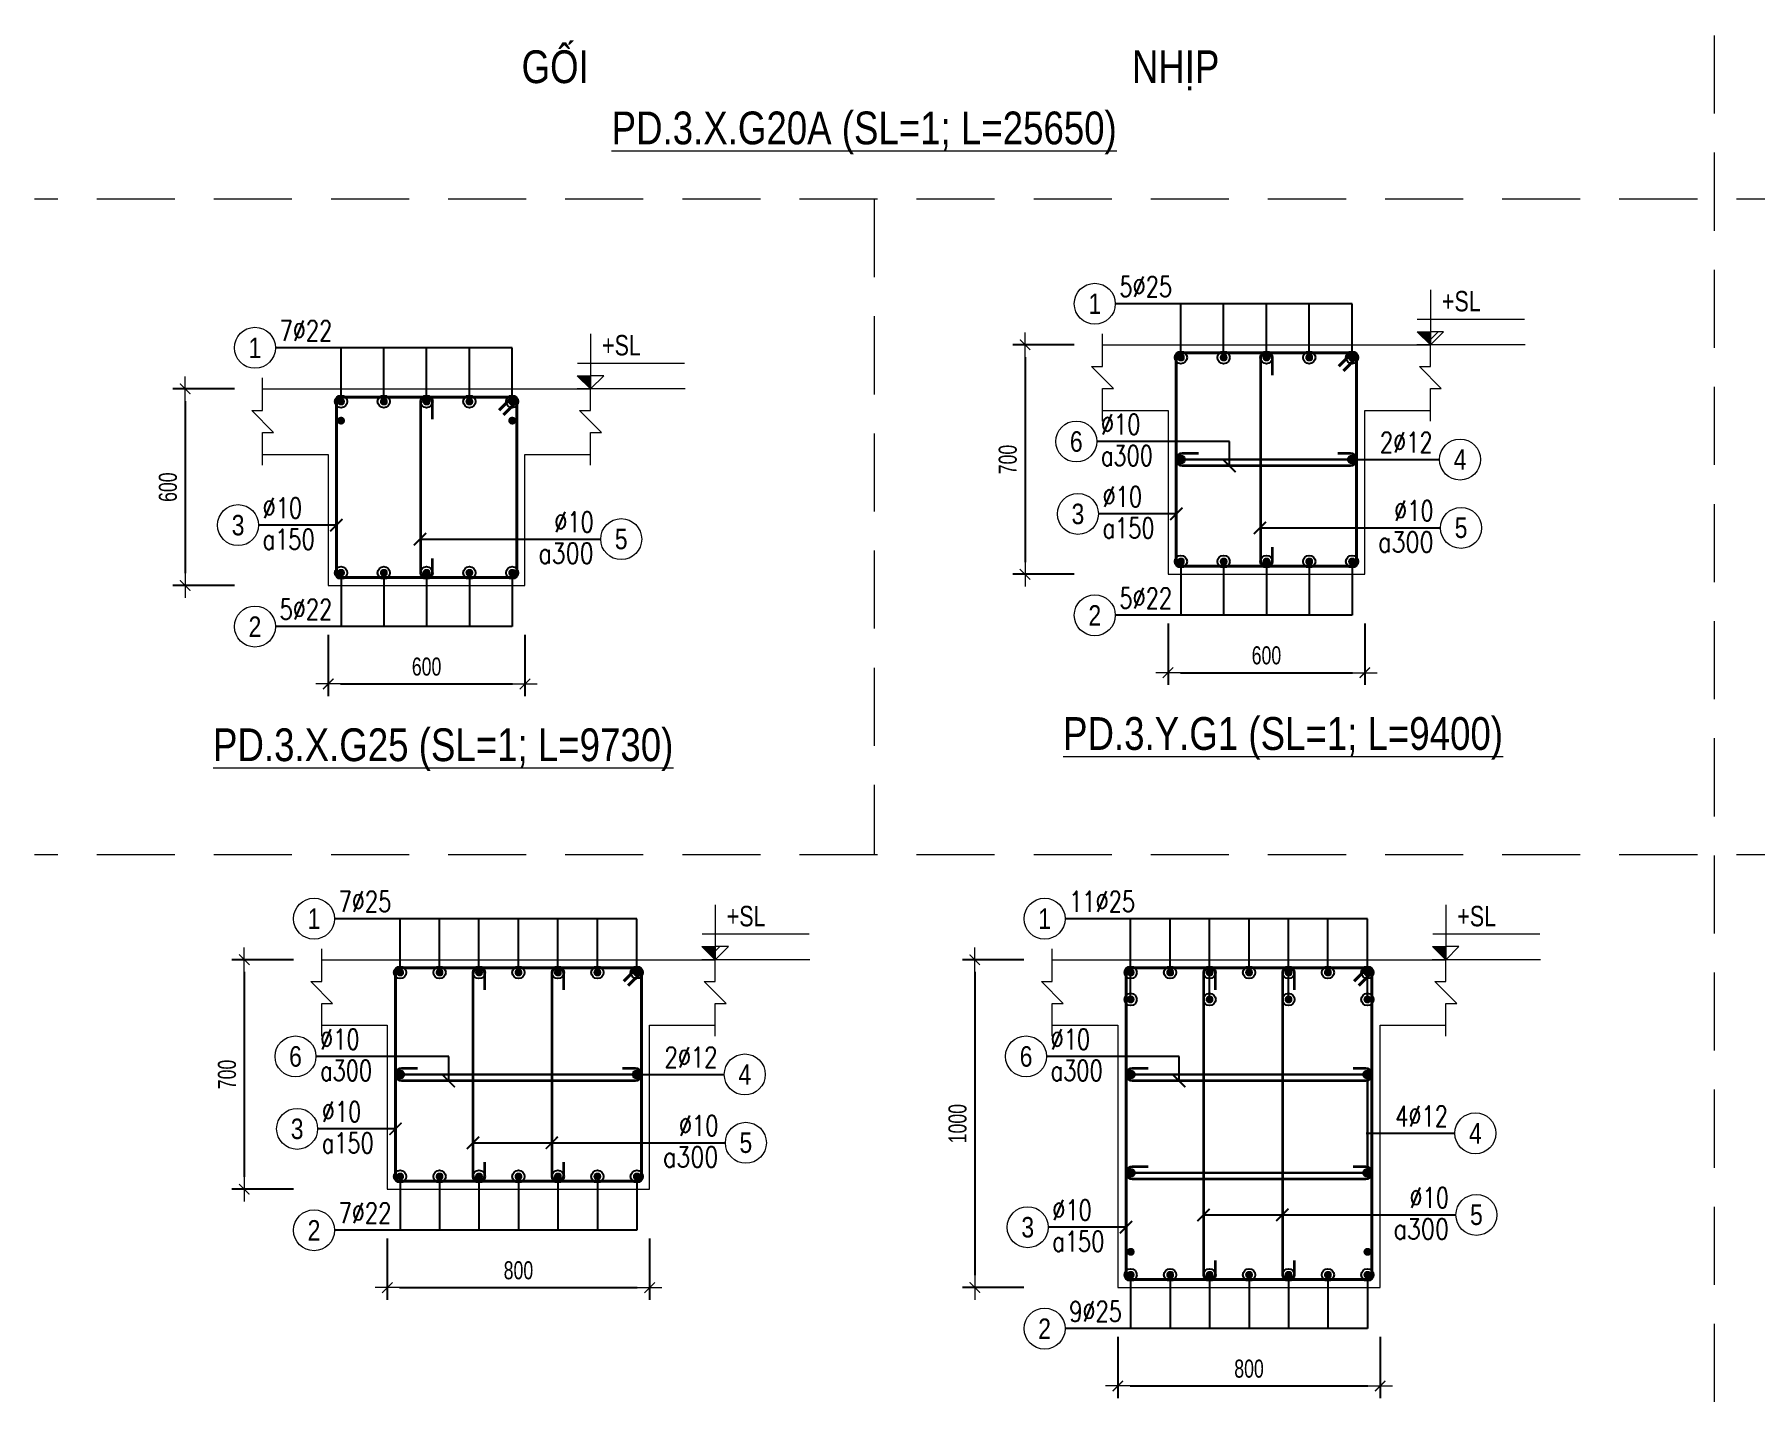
# Model space of a CAD drawing. Header units: millimetres. Extents: x 0 to 264070, y -218202 to 27271.
# Drawn here: x 225114 to 230364, y -198859 to -194647 of the extents above; entities that cross this region are included whole.
import ezdxf
from ezdxf.enums import TextEntityAlignment as Align

# ---------------------------------------------------------------- set-up
doc = ezdxf.new("R2010")
doc.units = ezdxf.units.MM
doc.header["$PDMODE"] = 3
doc.linetypes.add('HIDDEN2', pattern=[4.762499999999999, 3.175, -1.5875])
doc.layers.get('0').update_dxf_attribs({"lineweight": 20})
doc.layers.get('Defpoints').update_dxf_attribs({"color": 151, "lineweight": 9})
for name, color, linetype, lineweight in [('NDC_S_ANNO', 7, 'Continuous', 20), ('NDC_S_CONTINUOUS', 3, 'Continuous', 20), ('NDC_S_DIM', 1, 'Continuous', 15), ('NDC_S_HIDDEN', 8, 'HIDDEN2', 13), ('NDC_S_REBAR', 4, 'Continuous', 35), ('NDC_S_STIRRUP', 4, 'Continuous', 40), ('NDC_S_TEXT SYMBOL', 7, 'Continuous', 20), ('NDC_S_THIN LINE', 8, 'Continuous', 9), ('NDC_S_VN TEXT', 7, 'Continuous', 20)]:
    doc.layers.add(name, color=color, linetype=linetype, lineweight=lineweight)
doc.styles.add('ARIAL', font='arial.ttf', dxfattribs={"width": 0.8})
doc.styles.add('NDC_ANNO', font='', dxfattribs={"width": 0.8})
doc.styles.add('NDC_DIM', font='', dxfattribs={"width": 0.75})
doc.styles.add('NDC_EN TXT', font='romans.shx', dxfattribs={"width": 0.8})
doc.styles.get('NDC_ANNO').set_extended_font_data('Dotum')
doc.styles.get('NDC_DIM').set_extended_font_data('Dotum')
doc.dimstyles.new('NDC_dim_25', dxfattribs={"dimscale": 25, "dimtxt": 2.2, "dimasz": 1.5, "dimexe": 1.5, "dimexo": 2.5, "dimgap": 1, "dimtad": 1, "dimdec": 0, "dimzin": 0, "dimdsep": 46, "dimtxsty": 'NDC_DIM', "dimblk": 'DIMMARK', "dimcen": 0.09, "dimdle": 1.2, "dimclrd": 1, "dimclre": 1, "dimclrt": 3, "dimadec": 0, "dimazin": 0, "dimtfac": 1, "dimtdec": 0, "dimtix": 1, "dimtofl": 0, "dimtmove": 0, "dimatfit": 3, "dimfxl": 6, "dimfxlon": 1, "dimtolj": 1, "dimtzin": 0, "dimarcsym": 0})

# ---------------------------------------------------------------- blocks, each defined once
blk = doc.blocks.new('kata_block_TD')
at = {"color": 6, "linetype": 'ByBlock', "lineweight": -2, "style": 'ARIAL', "width": 0.8}
blk.add_attdef('SECTDET2', text='', height=5, dxfattribs=at).set_placement((0, 7.970649532882817), align=Align.CENTER)
at = {"color": 0, "linetype": 'ByBlock', "lineweight": -2, "style": 'ARIAL', "width": 0.8}
blk.add_attdef('SECTDET1', text='', height=5, dxfattribs=at).set_placement((0, 1.470649532882817), align=Align.CENTER)
at = {"color": 3, "lineweight": 25, "style": 'ARIAL', "width": 0.8}
blk.add_attdef('SSCALE', text='', height=2.5, dxfattribs=at).set_placement((0, -3.998868953555331), align=Align.CENTER)
blk = doc.blocks.new('kata_block_CT')
at = {"layer": 'NDC_S_ANNO'}
blk.add_hatch(color=3, dxfattribs=at).paths.add_polyline_path([(0, 1.596954857557648), (-1.612010908633238, 1.596954857557648), (0, 0)])
at = {"layer": 'NDC_S_ANNO', "ltscale": 50}
h = blk.add_hatch(dxfattribs=at)
h.set_pattern_fill('ANSI31', color=256, scale=1.406250541793835, style=0)
h.set_pattern_definition([(45.00000000000001, (0, 5.456968210637569e-12), (-3.157122508925224, 3.157122508925225), [])])
h.paths.add_polyline_path([(0, 1.596954857557648), (0, 0), (1.612010908924276, 1.596954857557648)])
for p, q in [((-1.592704896858777, 3.140833880479477), (11.46947077315417, 3.140833880479477)), ((11.56125648126181, 5.456968210637569e-12), (-1.63869572513795, 5.456968210637569e-12))]:
    blk.add_line(p, q, dxfattribs=at)
for points in [[(0, 6.69495074864426), (0, 0)], [(0, 0), (-1.612010908924276, 1.596954857557648), (0, 1.596954857557648)], [(0, 0), (1.612010908924276, 1.596954857557648), (0, 1.596954857557648)]]:
    blk.add_lwpolyline(points, dxfattribs=at)
at = {"layer": 'NDC_S_ANNO', "color": 8, "ltscale": 50}
blk.add_lwpolyline([(0, 0), (-1.612010908633238, 1.596954857557648), (0, 1.596954857557648)], dxfattribs=at)
at = {"layer": 'NDC_S_TEXT SYMBOL', "color": 3, "style": 'NDC_ANNO', "width": 0.8}
blk.add_attdef('CT', (1.409564409346785, 4.068271311703938), '', height=2.5, dxfattribs=at)
blk = doc.blocks.new('DIMMARK')
at = {"layer": 'NDC_S_DIM', "color": 1}
blk.add_line((-1.5, 0), (1, 0), dxfattribs=at)
at = {"layer": 'NDC_S_DIM', "color": 2, "const_width": 0.1}
blk.add_lwpolyline([(-0.4242640687119285, -0.4242640687119285), (0.4242640687119285, 0.4242640687119285)], dxfattribs=at)
blk = doc.blocks.new('*D627')
at = {"layer": 'Defpoints', "color": 0, "transparency": 16777216}
for p in [(226010.5043289279, -196327.3544273533), (226610.5043289279, -196327.3544273533), (226610.5043289279, -196627.3544273533)]:
    blk.add_point(p, dxfattribs=at)
at = {"layer": 'NDC_S_DIM', "color": 1, "lineweight": -2, "transparency": 16777216}
for p, q in [((226010.5043289279, -196477.3544273533), (226010.5043289279, -196664.8544273533)), ((226610.5043289279, -196477.3544273533), (226610.5043289279, -196664.8544273533)), ((226048.0043289279, -196627.3544273533), (226573.0043289279, -196627.3544273533))]:
    blk.add_line(p, q, dxfattribs=at)
at = {"layer": 'NDC_S_DIM', "color": 1, "lineweight": -2, "transparency": 16777216, "xscale": 37.5, "yscale": 37.5, "zscale": 37.5, "rotation": 180}
blk.add_blockref('DIMMARK', (226010.5043289279, -196627.3544273533), dxfattribs=at)
at = {"layer": 'NDC_S_DIM', "color": 1, "lineweight": -2, "transparency": 16777216, "xscale": 37.5, "yscale": 37.5, "zscale": 37.5}
blk.add_blockref('DIMMARK', (226610.5043289279, -196627.3544273533), dxfattribs=at)
at = {"layer": 'NDC_S_DIM', "color": 3, "transparency": 16777216, "insert": (226310.5043289279, -196574.8544273533), "char_height": 55.00000000000001, "attachment_point": 5, "style": 'NDC_DIM'}
blk.add_mtext('\\A1;600', dxfattribs=at)
blk = doc.blocks.new('*D628')
at = {"layer": 'Defpoints', "color": 0, "transparency": 16777216}
for p in [(226080.1774534722, -195727.3544273533), (225574.1774534722, -196327.3544273533), (226080.1774534722, -196327.3544273533)]:
    blk.add_point(p, dxfattribs=at)
at = {"layer": 'NDC_S_DIM', "color": 1, "lineweight": -2, "transparency": 16777216}
for p, q in [((225724.1774534722, -195727.3544273533), (225536.6774534722, -195727.3544273533)), ((225574.1774534722, -195764.8544273533), (225574.1774534722, -196289.8544273533)), ((225724.1774534722, -196327.3544273533), (225536.6774534722, -196327.3544273533))]:
    blk.add_line(p, q, dxfattribs=at)
at = {"layer": 'NDC_S_DIM', "color": 1, "lineweight": -2, "transparency": 16777216, "xscale": 37.5, "yscale": 37.5, "zscale": 37.5}
for p, rotation in [((225574.1774534722, -195727.3544273533), 90), ((225574.1774534722, -196327.3544273533), 270)]:
    blk.add_blockref('DIMMARK', p, dxfattribs=dict(at, rotation=rotation))
at = {"layer": 'NDC_S_DIM', "color": 3, "transparency": 16777216, "insert": (225521.6774534723, -196027.3544273532), "char_height": 55.00000000000001, "attachment_point": 5, "rotation": 90, "style": 'NDC_DIM'}
blk.add_mtext('\\A1;600', dxfattribs=at)
blk = doc.blocks.new('kata_block_THEP')
at = {"layer": 'NDC_S_REBAR', "color": 0}
for p, q in [((-0.5, 0), (0.5, 0)), ((-0.3535533905960619, 0.353553390592424), (0.3535533905960619, -0.353553390592424)), ((0.3535533905960619, 0.353553390592424), (-0.3535533905960619, -0.353553390592424)), ((0, 0.5), (0, -0.5))]:
    blk.add_line(p, q, dxfattribs=at)
at = {"layer": 'NDC_S_REBAR', "color": 0, "const_width": 0.08333333333333334}
blk.add_lwpolyline([(-0.5, -1.818989403545856e-12, 1), (0.5000000000145519, -1.818989403545856e-12, 1), (-0.5, -1.818989403545856e-12, 1)], format="xyb", dxfattribs=at)
blk = doc.blocks.new('*U240')
blk.add_circle((-2.5, 0), 2.5)
at = {"layer": 'NDC_S_VN TEXT', "color": 3, "style": 'NDC_EN TXT', "width": 0.75}
blk.add_attdef('DK1', (0.5, 0.8455043070534884), '', height=2.5, dxfattribs=at)
at = {"layer": 'NDC_S_VN TEXT', "color": 7, "style": 'ARIAL', "width": 0.8}
blk.add_attdef('SH2', text='', height=2.5, dxfattribs=at).set_placement((-2.5, 0), align=Align.MIDDLE)
blk = doc.blocks.new('*U241')
blk.add_circle((-2.5, 0), 2.5)
at = {"layer": 'NDC_S_VN TEXT', "color": 3, "style": 'NDC_EN TXT', "width": 0.75}
for tag, p in [('DK1', (0.5, 0.8455043070534884)), ('KC1', (0.5, -2.972544307831413))]:
    blk.add_attdef(tag, p, '', height=2.5, dxfattribs=at)
at = {"layer": 'NDC_S_VN TEXT', "color": 7, "style": 'ARIAL', "width": 0.8}
blk.add_attdef('SH2', text='', height=2.5, dxfattribs=at).set_placement((-2.5, 0), align=Align.MIDDLE)
blk = doc.blocks.new('*U321')
blk.add_circle((2.5, 0), 2.5)
at = {"layer": 'NDC_S_VN TEXT', "color": 3, "style": 'NDC_EN TXT'}
for tag, width, p in [('DK2', 0.75, (-0.85, 0.8455043070534884)), ('KC2', 0.8, (-0.85, -2.972544307831413))]:
    blk.add_attdef(tag, text='', height=2.5, dxfattribs=dict(at, width=width)).set_placement(p, align=Align.RIGHT)
at = {"layer": 'NDC_S_VN TEXT', "color": 7, "style": 'ARIAL', "width": 0.8}
blk.add_attdef('SH3', text='', height=2.5, dxfattribs=at).set_placement((2.5, 0), align=Align.MIDDLE)
blk = doc.blocks.new('*D629')
at = {"layer": 'Defpoints', "color": 0, "transparency": 16777216}
for p in [(228641.6883908407, -195593.046716481), (228135.6883908407, -196293.046716481), (228641.6883908407, -196293.046716481)]:
    blk.add_point(p, dxfattribs=at)
at = {"layer": 'NDC_S_DIM', "color": 1, "lineweight": -2, "transparency": 16777216}
for p, q in [((228285.6883908407, -195593.046716481), (228098.1883908407, -195593.046716481)), ((228135.6883908407, -195630.546716481), (228135.6883908407, -196255.546716481)), ((228285.6883908407, -196293.046716481), (228098.1883908407, -196293.046716481))]:
    blk.add_line(p, q, dxfattribs=at)
at = {"layer": 'NDC_S_DIM', "color": 1, "lineweight": -2, "transparency": 16777216, "xscale": 37.5, "yscale": 37.5, "zscale": 37.5}
for p, rotation in [((228135.6883908407, -195593.046716481), 90), ((228135.6883908407, -196293.046716481), 270)]:
    blk.add_blockref('DIMMARK', p, dxfattribs=dict(at, rotation=rotation))
at = {"layer": 'NDC_S_DIM', "color": 3, "transparency": 16777216, "insert": (228083.1883908407, -195943.046716481), "char_height": 55.00000000000001, "attachment_point": 5, "rotation": 90, "style": 'NDC_DIM'}
blk.add_mtext('\\A1;700', dxfattribs=at)
blk = doc.blocks.new('*D630')
at = {"layer": 'Defpoints', "color": 0, "transparency": 16777216}
for p in [(228572.0152662963, -196293.046716481), (229172.0152662963, -196293.046716481), (229172.0152662963, -196593.046716481)]:
    blk.add_point(p, dxfattribs=at)
at = {"layer": 'NDC_S_DIM', "color": 1, "lineweight": -2, "transparency": 16777216}
for p, q in [((228572.0152662963, -196443.046716481), (228572.0152662963, -196630.546716481)), ((229172.0152662963, -196443.046716481), (229172.0152662963, -196630.546716481)), ((228609.5152662963, -196593.046716481), (229134.5152662963, -196593.046716481))]:
    blk.add_line(p, q, dxfattribs=at)
at = {"layer": 'NDC_S_DIM', "color": 1, "lineweight": -2, "transparency": 16777216, "xscale": 37.5, "yscale": 37.5, "zscale": 37.5, "rotation": 180}
blk.add_blockref('DIMMARK', (228572.0152662963, -196593.046716481), dxfattribs=at)
at = {"layer": 'NDC_S_DIM', "color": 1, "lineweight": -2, "transparency": 16777216, "xscale": 37.5, "yscale": 37.5, "zscale": 37.5}
blk.add_blockref('DIMMARK', (229172.0152662963, -196593.046716481), dxfattribs=at)
at = {"layer": 'NDC_S_DIM', "color": 3, "transparency": 16777216, "insert": (228872.0152662963, -196540.546716481), "char_height": 55.00000000000001, "attachment_point": 5, "style": 'NDC_DIM'}
blk.add_mtext('\\A1;600', dxfattribs=at)
blk = doc.blocks.new('*U239')
blk.add_circle((2.5, 0), 2.5)
at = {"layer": 'NDC_S_VN TEXT', "color": 3, "style": 'NDC_EN TXT', "width": 0.75}
blk.add_attdef('DK2', text='', height=2.5, dxfattribs=at).set_placement((-0.85, 0.8455043070534884), align=Align.RIGHT)
at = {"layer": 'NDC_S_VN TEXT', "color": 7, "style": 'ARIAL', "width": 0.8}
blk.add_attdef('SH3', text='', height=2.5, dxfattribs=at).set_placement((2.5, 0), align=Align.MIDDLE)
blk = doc.blocks.new('*D641')
at = {"layer": 'Defpoints', "color": 0, "transparency": 16777216}
for p in [(226260.3128324461, -197468.3574197126), (225754.3128324461, -198168.3574197126), (226260.3128324461, -198168.3574197126)]:
    blk.add_point(p, dxfattribs=at)
at = {"layer": 'NDC_S_DIM', "color": 1, "lineweight": -2, "transparency": 16777216}
for p, q in [((225904.3128324461, -197468.3574197126), (225716.8128324461, -197468.3574197126)), ((225754.3128324461, -197505.8574197126), (225754.3128324461, -198130.8574197126)), ((225904.3128324461, -198168.3574197126), (225716.8128324461, -198168.3574197126))]:
    blk.add_line(p, q, dxfattribs=at)
at = {"layer": 'NDC_S_DIM', "color": 1, "lineweight": -2, "transparency": 16777216, "xscale": 37.5, "yscale": 37.5, "zscale": 37.5}
for p, rotation in [((225754.3128324461, -197468.3574197126), 90), ((225754.3128324461, -198168.3574197126), 270)]:
    blk.add_blockref('DIMMARK', p, dxfattribs=dict(at, rotation=rotation))
at = {"layer": 'NDC_S_DIM', "color": 3, "transparency": 16777216, "insert": (225701.8128324461, -197818.3574197125), "char_height": 55.00000000000001, "attachment_point": 5, "rotation": 90, "style": 'NDC_DIM'}
blk.add_mtext('\\A1;700', dxfattribs=at)
blk = doc.blocks.new('*D642')
at = {"layer": 'Defpoints', "color": 0, "transparency": 16777216}
for p in [(226190.6397079017, -198168.3574197126), (226990.6397079017, -198168.3574197126), (226990.6397079017, -198468.3574197126)]:
    blk.add_point(p, dxfattribs=at)
at = {"layer": 'NDC_S_DIM', "color": 1, "lineweight": -2, "transparency": 16777216}
for p, q in [((226190.6397079017, -198318.3574197126), (226190.6397079017, -198505.8574197126)), ((226990.6397079017, -198318.3574197126), (226990.6397079017, -198505.8574197126)), ((226228.1397079017, -198468.3574197126), (226953.1397079017, -198468.3574197126))]:
    blk.add_line(p, q, dxfattribs=at)
at = {"layer": 'NDC_S_DIM', "color": 1, "lineweight": -2, "transparency": 16777216, "xscale": 37.5, "yscale": 37.5, "zscale": 37.5, "rotation": 180}
blk.add_blockref('DIMMARK', (226190.6397079017, -198468.3574197126), dxfattribs=at)
at = {"layer": 'NDC_S_DIM', "color": 1, "lineweight": -2, "transparency": 16777216, "xscale": 37.5, "yscale": 37.5, "zscale": 37.5}
blk.add_blockref('DIMMARK', (226990.6397079017, -198468.3574197126), dxfattribs=at)
at = {"layer": 'NDC_S_DIM', "color": 3, "transparency": 16777216, "insert": (226590.6397079017, -198415.8574197126), "char_height": 55.00000000000001, "attachment_point": 5, "style": 'NDC_DIM'}
blk.add_mtext('\\A1;800', dxfattribs=at)
blk = doc.blocks.new('*D643')
at = {"layer": 'Defpoints', "color": 0, "transparency": 16777216}
for p in [(228488.5568687755, -197468.3574197126), (227982.5568687755, -198468.3574197126), (228488.5568687755, -198468.3574197126)]:
    blk.add_point(p, dxfattribs=at)
at = {"layer": 'NDC_S_DIM', "color": 1, "lineweight": -2, "transparency": 16777216}
for p, q in [((228132.5568687755, -197468.3574197126), (227945.0568687755, -197468.3574197126)), ((227982.5568687755, -197505.8574197126), (227982.5568687755, -198430.8574197126)), ((228132.5568687755, -198468.3574197126), (227945.0568687755, -198468.3574197126))]:
    blk.add_line(p, q, dxfattribs=at)
at = {"layer": 'NDC_S_DIM', "color": 1, "lineweight": -2, "transparency": 16777216, "xscale": 37.5, "yscale": 37.5, "zscale": 37.5}
for p, rotation in [((227982.5568687755, -197468.3574197126), 90), ((227982.5568687755, -198468.3574197126), 270)]:
    blk.add_blockref('DIMMARK', p, dxfattribs=dict(at, rotation=rotation))
at = {"layer": 'NDC_S_DIM', "color": 3, "transparency": 16777216, "insert": (227930.0568687756, -197968.3574197125), "char_height": 55.00000000000001, "attachment_point": 5, "rotation": 90, "style": 'NDC_DIM'}
blk.add_mtext('\\A1;1000', dxfattribs=at)
blk = doc.blocks.new('*D644')
at = {"layer": 'Defpoints', "color": 0, "transparency": 16777216}
for p in [(228418.8837442312, -198468.3574197126), (229218.8837442312, -198468.3574197126), (229218.8837442312, -198768.3574197126)]:
    blk.add_point(p, dxfattribs=at)
at = {"layer": 'NDC_S_DIM', "color": 1, "lineweight": -2, "transparency": 16777216}
for p, q in [((228418.8837442312, -198618.3574197126), (228418.8837442312, -198805.8574197126)), ((229218.8837442312, -198618.3574197126), (229218.8837442312, -198805.8574197126)), ((228456.3837442312, -198768.3574197126), (229181.3837442312, -198768.3574197126))]:
    blk.add_line(p, q, dxfattribs=at)
at = {"layer": 'NDC_S_DIM', "color": 1, "lineweight": -2, "transparency": 16777216, "xscale": 37.5, "yscale": 37.5, "zscale": 37.5, "rotation": 180}
blk.add_blockref('DIMMARK', (228418.8837442312, -198768.3574197126), dxfattribs=at)
at = {"layer": 'NDC_S_DIM', "color": 1, "lineweight": -2, "transparency": 16777216, "xscale": 37.5, "yscale": 37.5, "zscale": 37.5}
blk.add_blockref('DIMMARK', (229218.8837442312, -198768.3574197126), dxfattribs=at)
at = {"layer": 'NDC_S_DIM', "color": 3, "transparency": 16777216, "insert": (228818.8837442312, -198715.8574197126), "char_height": 55.00000000000001, "attachment_point": 5, "style": 'NDC_DIM'}
blk.add_mtext('\\A1;800', dxfattribs=at)

msp = doc.modelspace()

# ---------------------------------------------------------------- linework, layer by layer
at = {"layer": 'NDC_S_CONTINUOUS'}
for points in [[(228372.0152662963, -195593.046716481), (228572.0152662963, -195593.046716481), (228572.0152662963, -195593.046716481), (229172.0152662963, -195593.046716481), (229172.0152662963, -195593.046716481), (229372.0152662963, -195593.046716481)], [(225810.5043289279, -195727.3544273533), (226010.5043289279, -195727.3544273533), (226010.5043289279, -195727.3544273533), (226610.5043289279, -195727.3544273533), (226610.5043289279, -195727.3544273533), (226810.5043289279, -195727.3544273533)], [(228372.0152662963, -195793.046716481), (228572.0152662963, -195793.046716481), (228572.0152662963, -196293.046716481), (229172.0152662963, -196293.046716481), (229172.0152662963, -195793.046716481), (229372.0152662963, -195793.046716481)], [(225810.5043289279, -195927.3544273533), (226010.5043289279, -195927.3544273533), (226010.5043289279, -196327.3544273533), (226610.5043289279, -196327.3544273533), (226610.5043289279, -195927.3544273533), (226810.5043289279, -195927.3544273533)], [(225990.6397079017, -197468.3574197126), (226190.6397079017, -197468.3574197126), (226190.6397079017, -197468.3574197126), (226990.6397079017, -197468.3574197126), (226990.6397079017, -197468.3574197126), (227190.6397079017, -197468.3574197126)], [(228218.8837442312, -197468.3574197126), (228418.8837442312, -197468.3574197126), (228418.8837442312, -197468.3574197126), (229218.8837442312, -197468.3574197126), (229218.8837442312, -197468.3574197126), (229418.8837442312, -197468.3574197126)], [(225990.6397079017, -197668.3574197126), (226190.6397079017, -197668.3574197126), (226190.6397079017, -198168.3574197126), (226990.6397079017, -198168.3574197126), (226990.6397079017, -197668.3574197126), (227190.6397079017, -197668.3574197126)], [(228218.8837442312, -197668.3574197126), (228418.8837442312, -197668.3574197126), (228418.8837442312, -198468.3574197126), (229218.8837442312, -198468.3574197126), (229218.8837442312, -197668.3574197126), (229418.8837442312, -197668.3574197126)]]:
    msp.add_lwpolyline(points, dxfattribs=at)
at = {"layer": 'NDC_S_HIDDEN', "ltscale": 75}
for p, q in [((230237.4073617181, -187149.0592886469), (230237.4073617181, -199149.0592886331)), ((243044.9620485608, -195149.0592886377), (225114.385486981, -195149.0592886377)), ((227675.8964243495, -195149.0592886377), (227675.8964243495, -197149.0592886355)), ((243044.9620485608, -197149.0592886354), (225114.3854869809, -197149.0592886354))]:
    msp.add_line(p, q, dxfattribs=at)
at = {"layer": 'NDC_S_REBAR'}
for points in [[(228890.3853083905, -195685.3914064144), (228890.3853083905, -195636.4782366045, 0.9999999999999999), (228853.5213083904, -195636.4782366045), (228853.5213083904, -196249.614716481, 0.9999999999999999), (228890.3853083905, -196249.614716481), (228890.3853083905, -196210.3578254722, -0.414213562)], [(226328.874371022, -195819.6991172866), (226328.874371022, -195770.7859474768, 0.9999999999999999), (226292.010371022, -195770.7859474768), (226292.010371022, -196283.9224273532, 0.9999999999999999), (226328.874371022, -196283.9224273532), (226328.874371022, -196244.6655363444, -0.414213562)], [(228664.3604361062, -195924.614716481), (228615.4472662964, -195924.614716481, 0.9999999999999999), (228615.4472662964, -195961.4787164811), (229128.5832662963, -195961.4787164811, 0.9999999999999999), (229128.5832662963, -195924.614716481), (229089.3263752875, -195924.614716481, -0.414213562)], [(226488.6053710419, -197560.7021096459), (226488.6053710419, -197511.788939836, 0.9999999999999999), (226451.7413710419, -197511.788939836), (226451.7413710419, -198124.9254197125, 0.9999999999999999), (226488.6053710419, -198124.9254197125), (226488.6053710419, -198085.6685287037, -0.414213562)], [(226729.2720377087, -197560.7021096459), (226729.2720377087, -197511.788939836, 0.9999999999999999), (226692.4080377086, -197511.788939836), (226692.4080377086, -198124.9254197125, 0.9999999999999999), (226729.2720377087, -198124.9254197125), (226729.2720377087, -198085.6685287037, -0.414213562)], [(228716.8494073713, -197560.7021096459), (228716.8494073713, -197511.788939836, 0.9999999999999999), (228679.9854073713, -197511.788939836), (228679.9854073713, -198424.9254197125, 0.9999999999999999), (228716.8494073713, -198424.9254197125), (228716.8494073713, -198385.6685287037, -0.414213562)], [(228957.5160740381, -197560.7021096459), (228957.5160740381, -197511.788939836, 0.9999999999999999), (228920.6520740381, -197511.788939836), (228920.6520740381, -198424.9254197125, 0.9999999999999999), (228957.5160740381, -198424.9254197125), (228957.5160740381, -198385.6685287037, -0.414213562)], [(226282.9848777116, -197799.9254197126), (226234.0717079018, -197799.9254197126, 0.9999999999999999), (226234.0717079018, -197836.7894197126), (226947.2077079017, -197836.7894197126, 0.9999999999999999), (226947.2077079017, -197799.9254197126), (226907.9508168929, -197799.9254197126, -0.414213562)], [(228511.2289140411, -197799.9254197126), (228462.3157442312, -197799.9254197126, 0.9999999999999999), (228462.3157442312, -197836.7894197126), (229175.4517442312, -197836.7894197126, 0.9999999999999999), (229175.4517442312, -197799.9254197126), (229136.1948532223, -197799.9254197126, -0.414213562)], [(228511.2289140411, -198099.9254197126), (228462.3157442312, -198099.9254197126, 0.9999999999999999), (228462.3157442312, -198136.7894197126), (229175.4517442312, -198136.7894197126, 0.9999999999999999), (229175.4517442312, -198099.9254197126), (229136.1948532223, -198099.9254197126, -0.414213562)]]:
    msp.add_lwpolyline(points, format="xyb", dxfattribs=at)
at = {"layer": 'NDC_S_STIRRUP'}
for points in [[(229093.0152662963, -195658.046716481), (229133.0152662963, -195618.046716481, -0.414213562), (229147.0152662963, -195632.046716481), (229147.0152662963, -196254.046716481, -0.414213562), (229133.0152662963, -196268.046716481), (228611.0152662963, -196268.046716481, -0.414213562), (228597.0152662963, -196254.046716481), (228597.0152662963, -195632.046716481, -0.414213562), (228611.0152662963, -195618.046716481), (229133.0152662963, -195618.046716481, -0.414213562), (229147.0152662963, -195632.046716481), (229107.0152662963, -195672.046716481)], [(226531.5043289279, -195792.3544273533), (226571.5043289279, -195752.3544273533, -0.414213562), (226585.5043289279, -195766.3544273533), (226585.5043289279, -196288.3544273533, -0.414213562), (226571.5043289279, -196302.3544273533), (226049.5043289279, -196302.3544273533, -0.414213562), (226035.5043289279, -196288.3544273533), (226035.5043289279, -195766.3544273533, -0.414213562), (226049.5043289279, -195752.3544273533), (226571.5043289279, -195752.3544273533, -0.414213562), (226585.5043289279, -195766.3544273533), (226545.5043289279, -195806.3544273533)], [(226911.6397079017, -197533.3574197126), (226951.6397079017, -197493.3574197126, -0.414213562), (226965.6397079017, -197507.3574197126), (226965.6397079017, -198129.3574197126, -0.414213562), (226951.6397079017, -198143.3574197126), (226229.6397079017, -198143.3574197126, -0.414213562), (226215.6397079017, -198129.3574197126), (226215.6397079017, -197507.3574197126, -0.414213562), (226229.6397079017, -197493.3574197126), (226951.6397079017, -197493.3574197126, -0.414213562), (226965.6397079017, -197507.3574197126), (226925.6397079017, -197547.3574197126)], [(229139.8837442312, -197533.3574197126), (229179.8837442312, -197493.3574197126, -0.414213562), (229193.8837442312, -197507.3574197126), (229193.8837442312, -198429.3574197126, -0.414213562), (229179.8837442312, -198443.3574197126), (228457.8837442312, -198443.3574197126, -0.414213562), (228443.8837442312, -198429.3574197126), (228443.8837442312, -197507.3574197126, -0.414213562), (228457.8837442312, -197493.3574197126), (229179.8837442312, -197493.3574197126, -0.414213562), (229193.8837442312, -197507.3574197126), (229153.8837442312, -197547.3574197126)]]:
    msp.add_lwpolyline(points, format="xyb", dxfattribs=at)
at = {"layer": 'NDC_S_THIN LINE'}
for points in [[(228372.0152662963, -195826.3800498144), (228372.0152662963, -195726.3800498144), (228405.3485996297, -195726.3800498144), (228338.681932963, -195659.7133831477), (228372.0152662964, -195659.7133831477), (228372.0152662964, -195559.7133831477)], [(229372.0152662963, -195826.3800498144), (229372.0152662963, -195726.3800498144), (229405.3485996297, -195726.3800498144), (229338.681932963, -195659.7133831477), (229372.0152662964, -195659.7133831477), (229372.0152662964, -195559.7133831477)], [(225810.5043289279, -195960.6877606866), (225810.5043289279, -195860.6877606866), (225843.8376622613, -195860.6877606866), (225777.1709955946, -195794.02109402), (225810.504328928, -195794.02109402), (225810.504328928, -195694.02109402)], [(226810.5043289279, -195960.6877606866), (226810.5043289279, -195860.6877606866), (226843.8376622613, -195860.6877606866), (226777.1709955946, -195794.02109402), (226810.504328928, -195794.02109402), (226810.504328928, -195694.02109402)], [(225990.6397079017, -197701.6907530459), (225990.6397079017, -197601.6907530459), (226023.9730412351, -197601.6907530459), (225957.3063745684, -197535.0240863792), (225990.6397079018, -197535.0240863792), (225990.6397079018, -197435.0240863792)], [(227190.6397079017, -197701.6907530459), (227190.6397079017, -197601.6907530459), (227223.9730412351, -197601.6907530459), (227157.3063745684, -197535.0240863792), (227190.6397079018, -197535.0240863792), (227190.6397079018, -197435.0240863792)], [(228218.8837442312, -197701.6907530459), (228218.8837442312, -197601.6907530459), (228252.2170775645, -197601.6907530459), (228185.5504108979, -197535.0240863792), (228218.8837442312, -197535.0240863792), (228218.8837442312, -197435.0240863792)], [(229418.8837442312, -197701.6907530459), (229418.8837442312, -197601.6907530459), (229452.2170775645, -197601.6907530459), (229385.5504108979, -197535.0240863792), (229418.8837442312, -197535.0240863792), (229418.8837442312, -197435.0240863792)]]:
    msp.add_lwpolyline(points, dxfattribs=at)

# ---------------------------------------------------------------- block references
at = {"layer": 'NDC_S_REBAR', "color": 3, "xscale": 22, "yscale": 22, "zscale": 22}
for p in [(228611.0152662963, -195632.046716481), (226049.5043289279, -195766.3544273533), (228611.0152662963, -195943.046716481), (226049.5043289279, -196288.3544273533), (228611.0152662963, -196254.046716481), (226229.6397079017, -197507.3574197126), (226229.6397079017, -197818.3574197126), (226229.6397079017, -198129.3574197126)]:
    msp.add_blockref('kata_block_THEP', p, dxfattribs=at)
at = {"layer": 'NDC_S_REBAR', "xscale": 22, "yscale": 22, "zscale": 22}
for p in [(228741.5152662963, -195632.046716481), (228872.0152662963, -195632.046716481), (229002.5152662963, -195632.046716481), (229133.0152662963, -195632.046716481), (226180.0043289279, -195766.3544273533), (226310.5043289279, -195766.3544273533), (226441.0043289279, -195766.3544273533), (226571.5043289279, -195766.3544273533), (226049.5043289279, -195824.4866471994), (226571.5043289279, -195824.4866471994), (229133.0152662963, -195943.046716481), (226180.0043289279, -196288.3544273533), (226310.5043289279, -196288.3544273533), (226441.0043289279, -196288.3544273533), (226571.5043289279, -196288.3544273533), (228741.5152662963, -196254.046716481), (228872.0152662963, -196254.046716481), (229002.5152662963, -196254.046716481), (229133.0152662963, -196254.046716481), (226349.9730412352, -197507.3574197126), (226470.3063745685, -197507.3574197126), (226590.6397079018, -197507.3574197126), (226710.9730412351, -197507.3574197126), (226831.3063745684, -197507.3574197126), (226951.6397079017, -197507.3574197126), (228457.8837442312, -197507.3574197126), (228578.2170775647, -197507.3574197126), (228698.550410898, -197507.3574197126), (228818.8837442313, -197507.3574197126), (228939.2170775646, -197507.3574197126), (229059.5504108979, -197507.3574197126), (229179.8837442312, -197507.3574197126), (228457.8837442312, -197589.4926820983), (228698.550410898, -197589.4926820983), (228939.2170775646, -197589.4926820983), (229179.8837442312, -197589.4926820983), (226951.6397079017, -197818.3574197126), (228457.8837442312, -197818.3574197126), (229179.8837442312, -197818.3574197126), (228457.8837442312, -198118.3574197126), (229179.8837442312, -198118.3574197126), (226349.9730412352, -198129.3574197126), (226470.3063745685, -198129.3574197126), (226590.6397079018, -198129.3574197126), (226710.9730412351, -198129.3574197126), (226831.3063745684, -198129.3574197126), (226951.6397079017, -198129.3574197126), (228457.8837442312, -198359.2331569488), (229179.8837442312, -198359.2331569488), (228457.8837442312, -198429.3574197126), (228578.2170775647, -198429.3574197126), (228698.550410898, -198429.3574197126), (228818.8837442313, -198429.3574197126), (228939.2170775646, -198429.3574197126), (229059.5504108979, -198429.3574197126), (229179.8837442312, -198429.3574197126)]:
    msp.add_blockref('kata_block_THEP', p, dxfattribs=at)
at = {"layer": 'NDC_S_THIN LINE', "xscale": 25, "yscale": 25, "zscale": 25}
for name, p, values in [('*U240', (228411.0152662963, -195468.046716481), {'SH2': '1', 'DK1': '5%%c25'}), ('*U240', (225849.5043289279, -195602.3544273533), {'SH2': '1', 'DK1': '7%%c22'}), ('*U241', (228354.5152662963, -195888.046716481), {'SH2': '6', 'DK1': '%%c10', 'KC1': 'a300'}), ('*U239', (229399.9055100939, -195943.046716481), {'SH3': '4', 'DK2': '2%%c12'}), ('*U241', (225798.0043289279, -196143.1750979629), {'SH2': '3', 'DK1': '%%c10', 'KC1': 'a150'}), ('*U241', (228359.5152662963, -196108.8673870906), {'SH2': '3', 'DK1': '%%c10', 'KC1': 'a150'}), ('*U321', (226841.5605277922, -196185.8215555326), {'SH3': '5', 'DK2': '%%c10', 'KC2': 'a300'}), ('*U321', (229403.0714651606, -196151.5138446604), {'SH3': '5', 'DK2': '%%c10', 'KC2': 'a300'}), ('*U240', (225849.5043289279, -196452.3544273533), {'SH2': '2', 'DK1': '5%%c22'}), ('*U240', (228411.0152662963, -196418.046716481), {'SH2': '2', 'DK1': '5%%c22'}), ('*U240', (226029.6397079017, -197343.3574197126), {'SH2': '1', 'DK1': '7%%c25'}), ('*U240', (228257.8837442312, -197343.3574197126), {'SH2': '1', 'DK1': '11%%c25'}), ('*U241', (225973.1397079017, -197763.3574197126), {'SH2': '6', 'DK1': '%%c10', 'KC1': 'a300'}), ('*U241', (228201.3837442312, -197763.3574197126), {'SH2': '6', 'DK1': '%%c10', 'KC1': 'a300'}), ('*U239', (227218.5299516993, -197818.3574197126), {'SH3': '4', 'DK2': '2%%c12'}), ('*U241', (225978.1397079017, -197984.1780903221), {'SH2': '3', 'DK1': '%%c10', 'KC1': 'a150'}), ('*U321', (227221.695906766, -198026.8245478919), {'SH3': '5', 'DK2': '%%c10', 'KC2': 'a300'}), ('*U239', (229446.7739880288, -197997.764915828), {'SH3': '4', 'DK2': '4%%c12'}), ('*U321', (229449.9399430954, -198246.5948981196), {'SH3': '5', 'DK2': '%%c10', 'KC2': 'a300'}), ('*U240', (226029.6397079017, -198293.3574197126), {'SH2': '2', 'DK1': '7%%c22'}), ('*U241', (228206.3837442312, -198284.1780903221), {'SH2': '3', 'DK1': '%%c10', 'KC1': 'a150'}), ('*U240', (228257.8837442312, -198593.3574197126), {'SH2': '2', 'DK1': '9%%c25'})]:
    msp.add_blockref(name, p, dxfattribs=at).add_auto_attribs(values)
at = {"layer": 'NDC_S_VN TEXT'}
ref = msp.add_blockref('kata_block_TD', (226702.6426514142, -194824.5393466023), dxfattribs=dict(at, xscale=20, yscale=20, zscale=20))
ref.add_attrib('SECTDET1', 'GỐI', dxfattribs={"layer": '0', "color": 0, "linetype": 'ByBlock', "lineweight": -2, "height": 100, "style": 'ARIAL', "width": 0.8}).set_placement((226702.6426514142, -194795.1263559447), align=Align.CENTER)
ref = msp.add_blockref('kata_block_TD', (228595.0034871341, -194824.5393466023), dxfattribs=dict(at, xscale=20, yscale=20, zscale=20))
ref.add_attrib('SECTDET1', 'NHỊP', dxfattribs={"layer": '0', "color": 0, "linetype": 'ByBlock', "lineweight": -2, "height": 100, "style": 'ARIAL', "width": 0.8}).set_placement((228595.0034871341, -194795.1263559447), align=Align.CENTER)
ref = msp.add_blockref('kata_block_TD', (227645.2230754934, -195011.2388631933), dxfattribs=dict(at, xscale=20, yscale=20, zscale=20))
ref.add_attrib('SECTDET1', '%%uPD.3.X.G20A (SL=1; L=25650)', dxfattribs={"layer": '0', "color": 0, "linetype": 'ByBlock', "lineweight": -2, "height": 100, "style": 'ARIAL', "width": 0.8}).set_placement((227645.2230754934, -194981.8258725357), align=Align.CENTER)
at = {"layer": 'NDC_S_VN TEXT', "xscale": 25, "yscale": 25, "zscale": 25}
for p in [(229372.0152662963, -195593.046716481), (226810.5043289279, -195727.3544273533), (227190.6397079017, -197468.3574197126), (229418.8837442312, -197468.3574197126)]:
    msp.add_blockref('kata_block_CT', p, dxfattribs=at).add_auto_attribs({'CT': '+SL'})
at = {"layer": 'NDC_S_VN TEXT'}
ref = msp.add_blockref('kata_block_TD', (228922.6080225412, -196857.952363418), dxfattribs=dict(at, xscale=20, yscale=20, zscale=20))
ref.add_attrib('SECTDET1', '%%uPD.3.Y.G1 (SL=1; L=9400)', dxfattribs={"layer": '0', "color": 0, "linetype": 'ByBlock', "lineweight": -2, "height": 100, "style": 'ARIAL', "width": 0.8}).set_placement((228922.6080225412, -196828.5393727604), align=Align.CENTER)
ref = msp.add_blockref('kata_block_TD', (226361.0970851727, -196892.2600742903), dxfattribs=dict(at, xscale=20, yscale=20, zscale=20))
ref.add_attrib('SECTDET1', '%%uPD.3.X.G25 (SL=1; L=9730)', dxfattribs={"layer": '0', "color": 0, "linetype": 'ByBlock', "lineweight": -2, "height": 100, "style": 'ARIAL', "width": 0.8}).set_placement((226361.0970851727, -196862.8470836326), align=Align.CENTER)

# ---------------------------------------------------------------- dimensions: what is measured, and where the dimension line sits
at = {"layer": 'NDC_S_DIM'}
for base, p1, p2, picture, middle in [((228135.6883908407, -196293.046716481), (228641.6883908407, -195593.046716481), (228641.6883908407, -196293.046716481), '*D629', (228083.1883908407, -195943.046716481)), ((225574.1774534722, -196327.3544273533), (226080.1774534722, -195727.3544273533), (226080.1774534722, -196327.3544273533), '*D628', (225521.6774534723, -196027.3544273532)), ((225754.3128324461, -198168.3574197126), (226260.3128324461, -197468.3574197126), (226260.3128324461, -198168.3574197126), '*D641', (225701.8128324461, -197818.3574197125)), ((227982.5568687755, -198468.3574197126), (228488.5568687755, -197468.3574197126), (228488.5568687755, -198468.3574197126), '*D643', (227930.0568687756, -197968.3574197125))]:
    dim = msp.add_linear_dim(base=base, p1=p1, p2=p2, angle=270, dimstyle='NDC_dim_25', dxfattribs=at)
    dim.commit()
    dim.dimension.update_dxf_attribs({"geometry": picture, "text_midpoint": middle})
for base, p1, p2, picture, middle in [((226610.5043289279, -196627.3544273533), (226010.5043289279, -196327.3544273533), (226610.5043289279, -196327.3544273533), '*D627', (226310.5043289279, -196574.8544273533)), ((229172.0152662963, -196593.046716481), (228572.0152662963, -196293.046716481), (229172.0152662963, -196293.046716481), '*D630', (228872.0152662963, -196540.546716481)), ((226990.6397079017, -198468.3574197126), (226190.6397079017, -198168.3574197126), (226990.6397079017, -198168.3574197126), '*D642', (226590.6397079017, -198415.8574197126)), ((229218.8837442312, -198768.3574197126), (228418.8837442312, -198468.3574197126), (229218.8837442312, -198468.3574197126), '*D644', (228818.8837442312, -198715.8574197126))]:
    dim = msp.add_linear_dim(base=base, p1=p1, p2=p2, dimstyle='NDC_dim_25', dxfattribs=at)
    dim.commit()
    dim.dimension.update_dxf_attribs({"geometry": picture, "text_midpoint": middle})

# ---------------------------------------------------------------- leaders
at = {"layer": 'NDC_S_THIN LINE'}
for points, override in [([(229133.0152662963, -195632.046716481), (229133.0152662963, -195468.046716481), (228411.0152662963, -195468.046716481)], {"dimldrblk": 'DotBlank'}), ([(229002.5152662963, -195632.046716481), (229002.5152662963, -195468.046716481), (228411.0152662963, -195468.046716481)], {"dimldrblk": 'DotBlank'}), ([(228872.0152662963, -195632.046716481), (228872.0152662963, -195468.046716481), (228411.0152662963, -195468.046716481)], {"dimldrblk": 'DotBlank'}), ([(228741.5152662963, -195632.046716481), (228741.5152662963, -195468.046716481), (228411.0152662963, -195468.046716481)], {"dimldrblk": 'DotBlank'}), ([(228611.0152662963, -195632.046716481), (228611.0152662963, -195468.046716481), (228411.0152662963, -195468.046716481)], {"dimldrblk": 'DotBlank'}), ([(226049.5043289279, -195766.3544273533), (226049.5043289279, -195602.3544273533), (225849.5043289279, -195602.3544273533)], {"dimldrblk": 'DotBlank'}), ([(226180.0043289279, -195766.3544273533), (226180.0043289279, -195602.3544273533), (225849.5043289279, -195602.3544273533)], {"dimldrblk": 'DotBlank'}), ([(226310.5043289279, -195766.3544273533), (226310.5043289279, -195602.3544273533), (225849.5043289279, -195602.3544273533)], {"dimldrblk": 'DotBlank'}), ([(226441.0043289279, -195766.3544273533), (226441.0043289279, -195602.3544273533), (225849.5043289279, -195602.3544273533)], {"dimldrblk": 'DotBlank'}), ([(226571.5043289279, -195766.3544273533), (226571.5043289279, -195602.3544273533), (225849.5043289279, -195602.3544273533)], {"dimldrblk": 'DotBlank'}), ([(228759.3485996297, -195963.046716481), (228759.3485996297, -195888.046716481), (228354.5152662963, -195888.046716481)], {"dimldrblk": 'ArchTick'}), ([(228611.0152662963, -195943.046716481), (229139.0152662963, -195943.046716481)], {"dimasz": 1, "dimldrblk": 'DotBlank'}), ([(229133.0152662963, -195943.046716481), (228611.0152662963, -195943.046716481)], {"dimasz": 1, "dimldrblk": 'DotBlank'}), ([(229133.0152662963, -195943.046716481), (229399.9055100939, -195943.046716481)], {"dimldrblk": 'DotSmall'}), ([(228597.0152662963, -196108.8673870906), (228359.5152662963, -196108.8673870906)], {"dimldrblk": 'ArchTick'}), ([(226035.5043289279, -196143.1750979629), (225798.0043289279, -196143.1750979629)], {"dimldrblk": 'ArchTick'}), ([(226290.504328928, -196185.8215555326), (226841.5605277922, -196185.8215555326)], {"dimldrblk": 'ArchTick'}), ([(228852.0152662964, -196151.5138446604), (229403.0714651606, -196151.5138446604)], {"dimldrblk": 'ArchTick'}), ([(226049.5043289279, -196288.3544273533), (226049.5043289279, -196452.3544273533), (225849.5043289279, -196452.3544273533)], {"dimldrblk": 'DotBlank'}), ([(226180.0043289279, -196288.3544273533), (226180.0043289279, -196452.3544273533), (225849.5043289279, -196452.3544273533)], {"dimldrblk": 'DotBlank'}), ([(226310.5043289279, -196288.3544273533), (226310.5043289279, -196452.3544273533), (225849.5043289279, -196452.3544273533)], {"dimldrblk": 'DotBlank'}), ([(226441.0043289279, -196288.3544273533), (226441.0043289279, -196452.3544273533), (225849.5043289279, -196452.3544273533)], {"dimldrblk": 'DotBlank'}), ([(226571.5043289279, -196288.3544273533), (226571.5043289279, -196452.3544273533), (225849.5043289279, -196452.3544273533)], {"dimldrblk": 'DotBlank'}), ([(229133.0152662963, -196254.046716481), (229133.0152662963, -196418.046716481), (228411.0152662963, -196418.046716481)], {"dimldrblk": 'DotBlank'}), ([(229002.5152662963, -196254.046716481), (229002.5152662963, -196418.046716481), (228411.0152662963, -196418.046716481)], {"dimldrblk": 'DotBlank'}), ([(228872.0152662963, -196254.046716481), (228872.0152662963, -196418.046716481), (228411.0152662963, -196418.046716481)], {"dimldrblk": 'DotBlank'}), ([(228741.5152662963, -196254.046716481), (228741.5152662963, -196418.046716481), (228411.0152662963, -196418.046716481)], {"dimldrblk": 'DotBlank'}), ([(228611.0152662963, -196254.046716481), (228611.0152662963, -196418.046716481), (228411.0152662963, -196418.046716481)], {"dimldrblk": 'DotBlank'}), ([(226951.6397079017, -197507.3574197126), (226951.6397079017, -197343.3574197126), (226029.6397079017, -197343.3574197126)], {"dimldrblk": 'DotBlank'}), ([(226229.6397079017, -197507.3574197126), (226229.6397079017, -197343.3574197126), (226029.6397079017, -197343.3574197126)], {"dimldrblk": 'DotBlank'}), ([(226349.9730412352, -197507.3574197126), (226349.9730412352, -197343.3574197126), (226149.9730412352, -197343.3574197126)], {"dimldrblk": 'DotBlank'}), ([(226470.3063745685, -197507.3574197126), (226470.3063745685, -197343.3574197126), (226270.3063745685, -197343.3574197126)], {"dimldrblk": 'DotBlank'}), ([(226590.639707902, -197507.3574197126), (226590.639707902, -197343.3574197126), (226390.639707902, -197343.3574197126)], {"dimldrblk": 'DotBlank'}), ([(226710.9730412353, -197507.3574197126), (226710.9730412353, -197343.3574197126), (226510.9730412353, -197343.3574197126)], {"dimldrblk": 'DotBlank'}), ([(226831.3063745686, -197507.3574197126), (226831.3063745686, -197343.3574197126), (226631.3063745686, -197343.3574197126)], {"dimldrblk": 'DotBlank'}), ([(229179.8837442312, -197589.4926820983), (229179.8837442312, -197343.3574197126), (228257.8837442312, -197343.3574197126)], {"dimldrblk": 'DotBlank'}), ([(228457.8837442312, -197589.4926820983), (228457.8837442312, -197343.3574197126), (228257.8837442312, -197343.3574197126)], {"dimldrblk": 'DotBlank'}), ([(229179.8837442312, -197507.3574197126), (229179.8837442312, -197343.3574197126), (228257.8837442312, -197343.3574197126)], {"dimldrblk": 'DotBlank'}), ([(228457.8837442312, -197507.3574197126), (228457.8837442312, -197343.3574197126), (228257.8837442312, -197343.3574197126)], {"dimldrblk": 'DotBlank'}), ([(228578.2170775647, -197507.3574197126), (228578.2170775647, -197343.3574197126), (228378.2170775647, -197343.3574197126)], {"dimldrblk": 'DotBlank'}), ([(228698.5504108981, -197589.4926820983), (228698.550410898, -197343.3574197126), (228498.550410898, -197343.3574197126)], {"dimldrblk": 'DotBlank'}), ([(228698.550410898, -197507.3574197126), (228698.550410898, -197343.3574197126), (228498.550410898, -197343.3574197126)], {"dimldrblk": 'DotBlank'}), ([(228818.8837442314, -197507.3574197126), (228818.8837442314, -197343.3574197126), (228618.8837442314, -197343.3574197126)], {"dimldrblk": 'DotBlank'}), ([(228939.2170775648, -197589.4926820983), (228939.2170775647, -197343.3574197126), (228739.2170775647, -197343.3574197126)], {"dimldrblk": 'DotBlank'}), ([(228939.2170775647, -197507.3574197126), (228939.2170775647, -197343.3574197126), (228739.2170775647, -197343.3574197126)], {"dimldrblk": 'DotBlank'}), ([(229059.5504108981, -197507.3574197126), (229059.5504108981, -197343.3574197126), (228859.5504108981, -197343.3574197126)], {"dimldrblk": 'DotBlank'}), ([(226377.9730412351, -197838.3574197126), (226377.9730412351, -197763.3574197126), (225973.1397079017, -197763.3574197126)], {"dimldrblk": 'ArchTick'}), ([(228606.2170775645, -197838.3574197126), (228606.2170775645, -197763.3574197126), (228201.3837442312, -197763.3574197126)], {"dimldrblk": 'ArchTick'}), ([(226229.6397079017, -197818.3574197126), (226957.6397079017, -197818.3574197126)], {"dimasz": 1, "dimldrblk": 'DotBlank'}), ([(226951.6397079017, -197818.3574197126), (226229.6397079017, -197818.3574197126)], {"dimasz": 1, "dimldrblk": 'DotBlank'}), ([(226951.6397079017, -197818.3574197126), (227218.5299516993, -197818.3574197126)], {"dimldrblk": 'DotSmall'}), ([(228457.8837442312, -197818.3574197126), (229185.8837442312, -197818.3574197126)], {"dimasz": 1, "dimldrblk": 'DotBlank'}), ([(229179.8837442312, -197818.3574197126), (228457.8837442312, -197818.3574197126)], {"dimasz": 1, "dimldrblk": 'DotBlank'}), ([(229179.8837442312, -197818.3574197126), (229179.8837442312, -198118.3574197126)], {"dimldrblk": 'DotSmall'}), ([(229179.8837442312, -198118.3574197126), (229179.8837442312, -197818.3574197126)], {"dimldrblk": 'DotSmall'}), ([(226215.6397079017, -197984.1780903221), (225978.1397079017, -197984.1780903221)], {"dimldrblk": 'ArchTick'}), ([(226451.7413710419, -198026.8245478919), (227221.695906766, -198026.8245478919)], {"dimldrblk": 'ArchTick'}), ([(226692.4080377088, -198026.8245478919), (227221.695906766, -198026.8245478919)], {"dimldrblk": 'ArchTick'}), ([(229179.8837442312, -197997.764915828), (229446.7739880288, -197997.764915828)], {"dimldrblk": 'DotSmall'}), ([(226951.6397079017, -198129.3574197126), (226951.6397079017, -198293.3574197126), (226029.6397079017, -198293.3574197126)], {"dimldrblk": 'DotBlank'}), ([(226229.6397079017, -198129.3574197126), (226229.6397079017, -198293.3574197126), (226029.6397079017, -198293.3574197126)], {"dimldrblk": 'DotBlank'}), ([(226349.9730412352, -198129.3574197126), (226349.9730412352, -198293.3574197126), (226149.9730412352, -198293.3574197126)], {"dimldrblk": 'DotBlank'}), ([(226470.3063745685, -198129.3574197126), (226470.3063745685, -198293.3574197126), (226270.3063745685, -198293.3574197126)], {"dimldrblk": 'DotBlank'}), ([(226590.639707902, -198129.3574197126), (226590.639707902, -198293.3574197126), (226390.639707902, -198293.3574197126)], {"dimldrblk": 'DotBlank'}), ([(226710.9730412353, -198129.3574197126), (226710.9730412353, -198293.3574197126), (226510.9730412353, -198293.3574197126)], {"dimldrblk": 'DotBlank'}), ([(226831.3063745686, -198129.3574197126), (226831.3063745686, -198293.3574197126), (226631.3063745686, -198293.3574197126)], {"dimldrblk": 'DotBlank'}), ([(228457.8837442312, -198118.3574197126), (229185.8837442312, -198118.3574197126)], {"dimasz": 1, "dimldrblk": 'DotBlank'}), ([(229179.8837442312, -198118.3574197126), (228457.8837442312, -198118.3574197126)], {"dimasz": 1, "dimldrblk": 'DotBlank'}), ([(228443.8837442312, -198284.1780903221), (228206.3837442312, -198284.1780903221)], {"dimldrblk": 'ArchTick'}), ([(228679.9854073713, -198246.5948981196), (229449.9399430954, -198246.5948981196)], {"dimldrblk": 'ArchTick'}), ([(228920.6520740383, -198246.5948981196), (229449.9399430954, -198246.5948981196)], {"dimldrblk": 'ArchTick'}), ([(229179.8837442312, -198429.3574197126), (229179.8837442312, -198593.3574197126), (228257.8837442312, -198593.3574197126)], {"dimldrblk": 'DotBlank'}), ([(228457.8837442312, -198429.3574197126), (228457.8837442312, -198593.3574197126), (228257.8837442312, -198593.3574197126)], {"dimldrblk": 'DotBlank'}), ([(228578.2170775647, -198429.3574197126), (228578.2170775647, -198593.3574197126), (228378.2170775647, -198593.3574197126)], {"dimldrblk": 'DotBlank'}), ([(228698.550410898, -198429.3574197126), (228698.550410898, -198593.3574197126), (228498.550410898, -198593.3574197126)], {"dimldrblk": 'DotBlank'}), ([(228818.8837442314, -198429.3574197126), (228818.8837442314, -198593.3574197126), (228618.8837442314, -198593.3574197126)], {"dimldrblk": 'DotBlank'}), ([(228939.2170775647, -198429.3574197126), (228939.2170775647, -198593.3574197126), (228739.2170775647, -198593.3574197126)], {"dimldrblk": 'DotBlank'}), ([(229059.5504108981, -198429.3574197126), (229059.5504108981, -198593.3574197126), (228859.5504108981, -198593.3574197126)], {"dimldrblk": 'DotBlank'})]:
    msp.add_leader(points, dimstyle='NDC_dim_25', override=override, dxfattribs=at)

doc.saveas('drawing.dxf')
